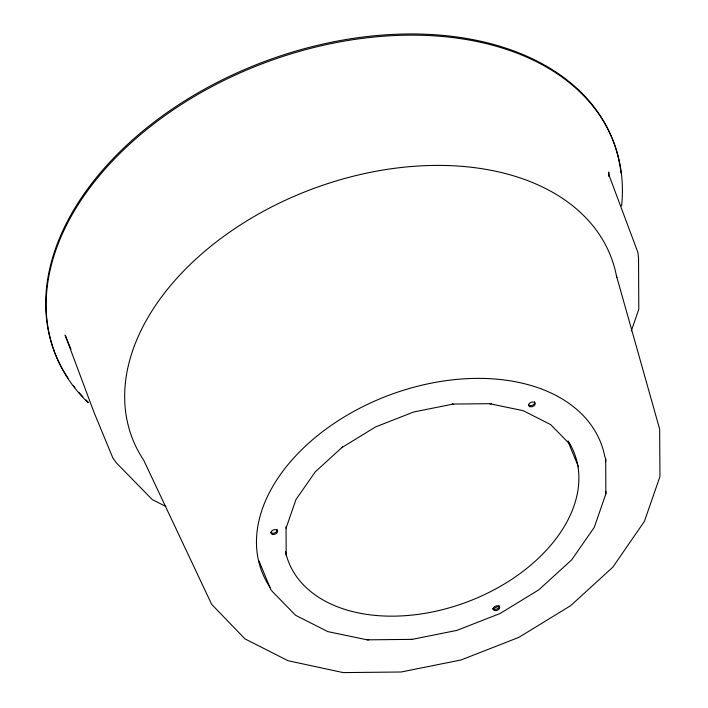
<?xml version="1.0" encoding="UTF-8"?>
<svg xmlns="http://www.w3.org/2000/svg" width="708" height="708" viewBox="0 0 708 708"><rect width="100%" height="100%" fill="white"/><g stroke="black" fill="none" stroke-linecap="round" stroke-linejoin="round"><path stroke-width="1.06" d="M286.059 528.15L295.962 499.582L315.228 471.882L342.53 446.943L341.681 447.668L375.736 426.844L413.755 411.976L453.155 404.073L452.155 404.073L491.246 403.675L489.609 403.684L523.221 410.702L550.709 424.65L570.188 444.571M631.297 330.928L638.793 309.299L638.554 258.747L637.961 252.561L609.013 175.133L608.721 172.035L608.738 176.372M269.996 587.313A181.301 119.9 -20.5 0 1 385.568 396.551A181.301 119.9 -20.5 0 1 604.756 456.395L605.694 458.89L605.862 493.901L594.251 527.398L571.666 559.869L538.797 589.835L500.096 613.491L456.89 630.394L412.118 639.368L367.204 639.837L327.786 631.607L295.555 615.252L272.713 591.888L270.934 589.808L258.969 560.878M367.204 639.837L368.841 639.82M411.118 639.377L412.118 639.368M165.867 506.477L152.264 499.574L116.448 462.944L112.855 457.926L94.084 412.534L65.136 335.105L70.977 349.23M568.409 442.5L578.498 466.891M616.376 275.545L659.661 429.154L659.953 476.537L644.422 521.345L612.862 567.135L570.63 605.694L518.84 637.368L461.023 659.98L401.109 671.998L343.176 672.6L288.032 660.723L244.933 638.855L211.674 604.358L143.777 460.368A255.951 169.265 -20.5 0 1 308.396 190.487A255.951 169.265 -20.5 0 1 616.765 277.616M605.844 491.299L605.862 493.901M605.694 458.89L605.712 461.66M286.041 526.646L286.182 555.647M67.995 378.072A298.617 197.479 -20.5 0 1 265.757 61.056A298.617 197.479 -20.5 0 1 621.005 172.929M88.35 402.25A298.617 197.479 -20.5 0 1 85.951 399.905M82.854 396.71A298.617 197.479 -20.5 0 1 79.146 392.621M74.951 387.595A298.617 197.479 -20.5 0 1 73.614 385.887M87.996 402.675A298.617 197.479 -20.5 0 1 267.022 61.95A298.617 197.479 -20.5 0 1 621.606 205.895M568.082 440.925A152.857 101.085 -20.5 0 1 470.041 600.835A152.857 101.085 -20.5 0 1 285.448 551.461M497.786 606.508A179.593 118.767 -20.5 0 1 492.927 608.853M534.505 401.728A3.416 2.257 -20.5 0 1 532.743 405.135A3.416 2.257 -20.5 0 1 528.433 404.737M498.972 605.499A3.416 2.257 -20.5 0 1 497.202 608.915A3.416 2.257 -20.5 0 1 492.892 608.508M276.89 529.301A3.416 2.257 -20.5 0 1 275.12 532.717A3.416 2.257 -20.5 0 1 270.81 532.31M494.388 610.464A3.416 2.257 -20.5 0 0 499.644 607.853A3.416 2.257 -20.5 0 0 495.113 606.305A3.416 2.257 -20.5 0 0 494.388 610.464M529.92 406.684A3.416 2.257 -20.5 0 0 535.186 404.082A3.416 2.257 -20.5 0 0 530.646 402.525A3.416 2.257 -20.5 0 0 529.92 406.684M272.297 534.266A3.416 2.257 -20.5 0 0 277.563 531.655A3.416 2.257 -20.5 0 0 273.022 530.097A3.416 2.257 -20.5 0 0 272.297 534.266"/></g></svg>
